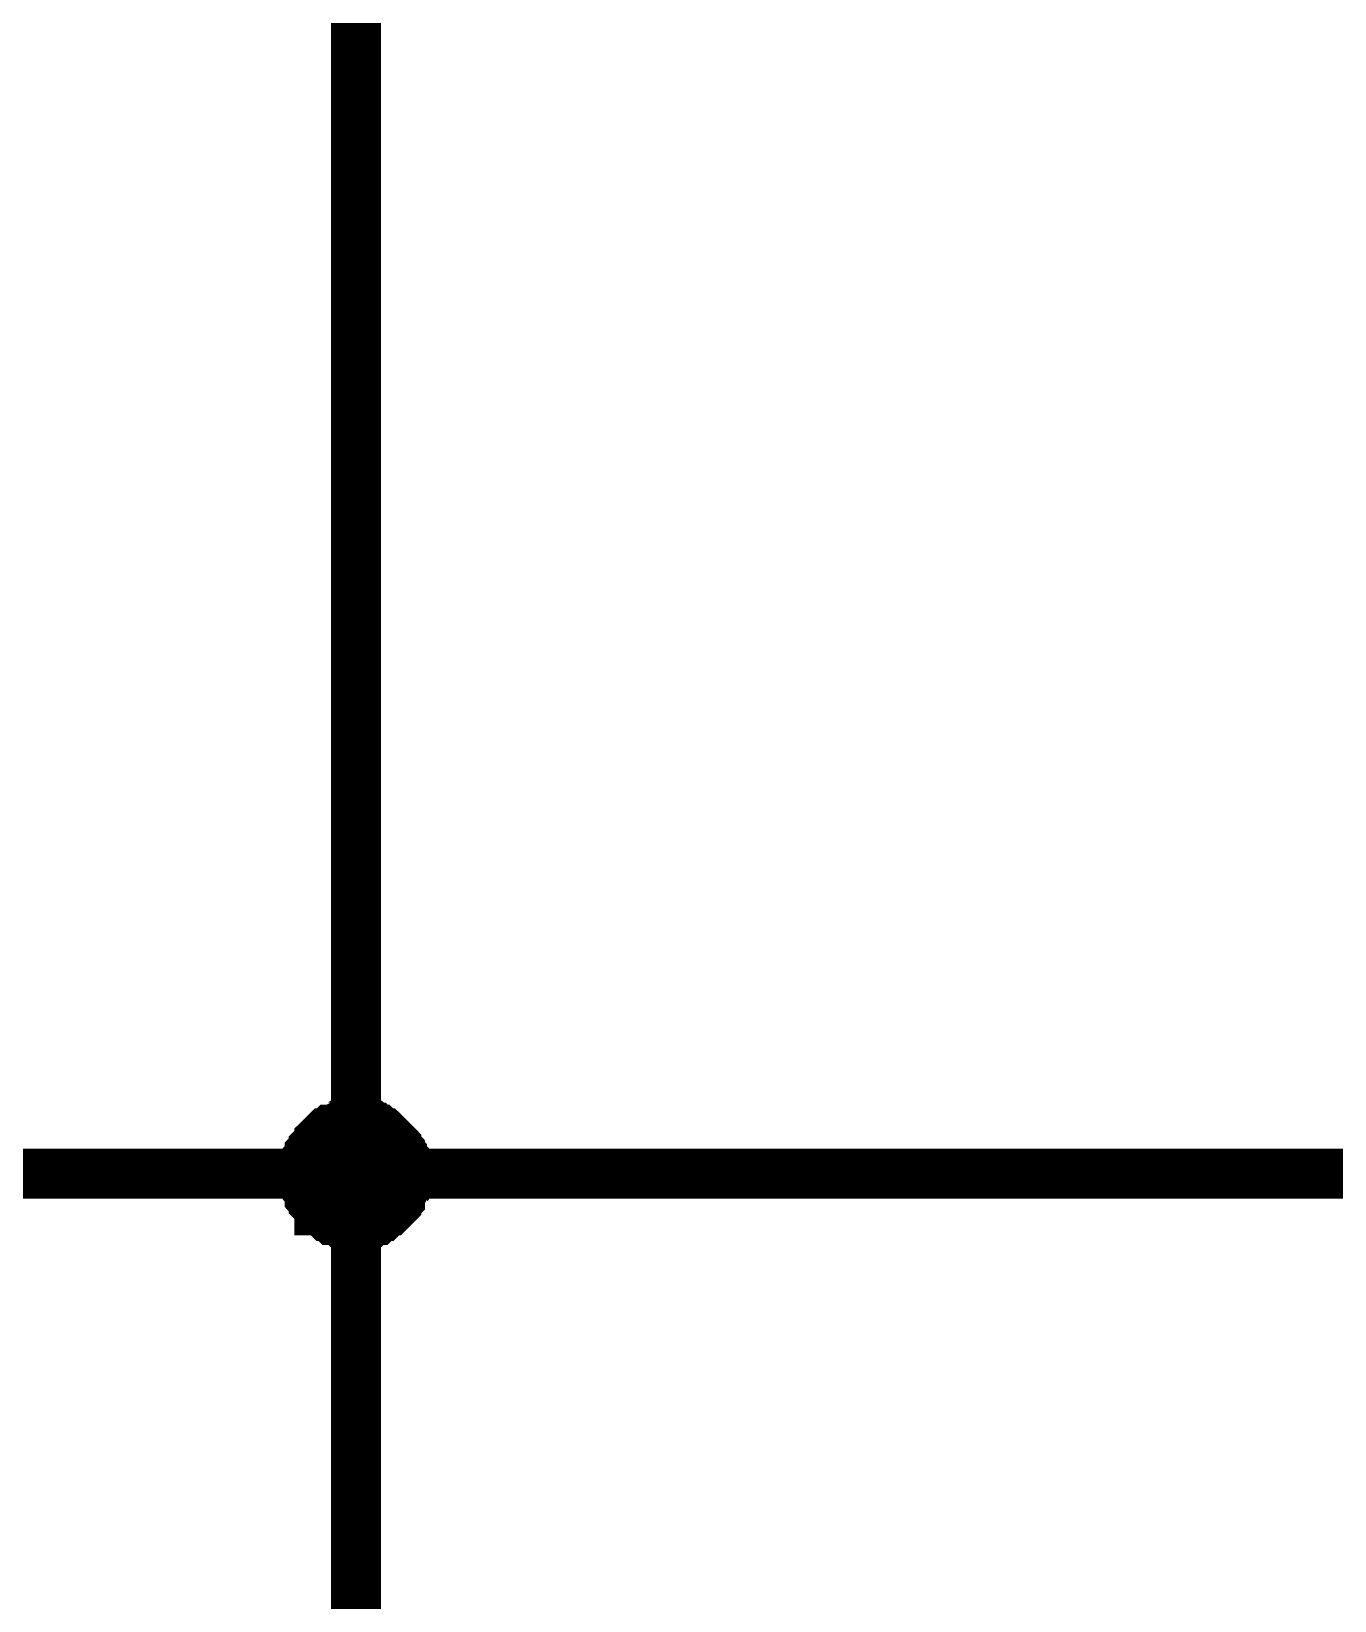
# Model space of a CAD drawing. Header units: millimetres. Extents: x 2.64 to 11.44, y 2.16 to 8.68.
# Drawn here: x 7.1034 to 7.4114, y 3.7563 to 4.1271 of the extents above; entities that cross this region are included whole.
import ezdxf

# ---------------------------------------------------------------- set-up
doc = ezdxf.new("R2010")
doc.units = ezdxf.units.MM
doc.header["$MEASUREMENT"] = 0
doc.layers.add('Sheet', color=255, linetype='Continuous')

msp = doc.modelspace()

# ---------------------------------------------------------------- linework, layer by layer
at = {"layer": 'Sheet', "const_width": 0.0118}
for points in [[(7.18008, 4.14899), (7.18008, 3.85712), (7.18008, 3.5648)], [(7.16825, 3.85712), (7.16825, 3.85758), (7.16825, 3.85849), (7.16825, 3.85894), (7.1687, 3.8594), (7.1687, 3.85985), (7.1687, 3.86076), (7.16916, 3.86122), (7.16916, 3.86167), (7.16916, 3.86213), (7.16961, 3.86258), (7.17007, 3.86304), (7.17007, 3.8635), (7.17052, 3.86395), (7.17098, 3.86441), (7.17143, 3.86486), (7.17143, 3.86532), (7.17189, 3.86577), (7.17234, 3.86623), (7.1728, 3.86668), (7.17325, 3.86668), (7.17371, 3.86714), (7.17416, 3.86759), (7.17462, 3.86759), (7.17553, 3.86805), (7.17598, 3.86805), (7.17644, 3.8685), (7.17689, 3.8685), (7.1778, 3.8685), (7.17826, 3.86896), (7.17871, 3.86896), (7.17962, 3.86896), (7.18008, 3.86896)], [(7.16825, 3.85712), (7.16825, 3.85758), (7.16825, 3.85849), (7.16825, 3.85894), (7.1687, 3.8594), (7.1687, 3.85985), (7.1687, 3.86076), (7.16916, 3.86122), (7.16916, 3.86167), (7.16916, 3.86213), (7.16961, 3.86258), (7.17007, 3.86304), (7.17007, 3.8635), (7.17052, 3.86395), (7.17098, 3.86441), (7.17143, 3.86486), (7.17143, 3.86532), (7.17189, 3.86577), (7.17234, 3.86623), (7.1728, 3.86668), (7.17325, 3.86668), (7.17371, 3.86714), (7.17416, 3.86759), (7.17462, 3.86759), (7.17553, 3.86805), (7.17598, 3.86805), (7.17644, 3.8685), (7.17689, 3.8685), (7.1778, 3.8685), (7.17826, 3.86896), (7.17871, 3.86896), (7.17962, 3.86896), (7.18008, 3.86896)], [(7.16825, 3.85712), (7.16825, 3.85758), (7.16825, 3.85849), (7.16825, 3.85894), (7.1687, 3.8594), (7.1687, 3.85985), (7.1687, 3.86076), (7.16916, 3.86122), (7.16916, 3.86167), (7.16916, 3.86213), (7.16961, 3.86258), (7.17007, 3.86304), (7.17007, 3.8635), (7.17052, 3.86395), (7.17098, 3.86441), (7.17143, 3.86486), (7.17143, 3.86532), (7.17189, 3.86577), (7.17234, 3.86623), (7.1728, 3.86668), (7.17325, 3.86668), (7.17371, 3.86714), (7.17416, 3.86759), (7.17462, 3.86759), (7.17553, 3.86805), (7.17598, 3.86805), (7.17644, 3.8685), (7.17689, 3.8685), (7.1778, 3.8685), (7.17826, 3.86896), (7.17871, 3.86896), (7.17962, 3.86896), (7.18008, 3.86896)], [(7.16825, 3.85712), (7.16825, 3.85758), (7.16825, 3.85849), (7.16825, 3.85894), (7.1687, 3.8594), (7.1687, 3.85985), (7.1687, 3.86076), (7.16916, 3.86122), (7.16916, 3.86167), (7.16916, 3.86213), (7.16961, 3.86258), (7.17007, 3.86304), (7.17007, 3.8635), (7.17052, 3.86395), (7.17098, 3.86441), (7.17143, 3.86486), (7.17143, 3.86532), (7.17189, 3.86577), (7.17234, 3.86623), (7.1728, 3.86668), (7.17325, 3.86668), (7.17371, 3.86714), (7.17416, 3.86759), (7.17462, 3.86759), (7.17553, 3.86805), (7.17598, 3.86805), (7.17644, 3.8685), (7.17689, 3.8685), (7.1778, 3.8685), (7.17826, 3.86896), (7.17871, 3.86896), (7.17962, 3.86896), (7.18008, 3.86896)], [(7.16825, 3.85712), (7.16825, 3.85758), (7.16825, 3.85849), (7.16825, 3.85894), (7.1687, 3.8594), (7.1687, 3.85985), (7.1687, 3.86076), (7.16916, 3.86122), (7.16916, 3.86167), (7.16916, 3.86213), (7.16961, 3.86258), (7.17007, 3.86304), (7.17007, 3.8635), (7.17052, 3.86395), (7.17098, 3.86441), (7.17143, 3.86486), (7.17143, 3.86532), (7.17189, 3.86577), (7.17234, 3.86623), (7.1728, 3.86668), (7.17325, 3.86668), (7.17371, 3.86714), (7.17416, 3.86759), (7.17462, 3.86759), (7.17553, 3.86805), (7.17598, 3.86805), (7.17644, 3.8685), (7.17689, 3.8685), (7.1778, 3.8685), (7.17826, 3.86896), (7.17871, 3.86896), (7.17962, 3.86896), (7.18008, 3.86896)], [(7.16825, 3.85712), (7.16825, 3.85758), (7.16825, 3.85849), (7.16825, 3.85894), (7.1687, 3.8594), (7.1687, 3.85985), (7.1687, 3.86076), (7.16916, 3.86122), (7.16916, 3.86167), (7.16916, 3.86213), (7.16961, 3.86258), (7.17007, 3.86304), (7.17007, 3.8635), (7.17052, 3.86395), (7.17098, 3.86441), (7.17143, 3.86486), (7.17143, 3.86532), (7.17189, 3.86577), (7.17234, 3.86623), (7.1728, 3.86668), (7.17325, 3.86668), (7.17371, 3.86714), (7.17416, 3.86759), (7.17462, 3.86759), (7.17553, 3.86805), (7.17598, 3.86805), (7.17644, 3.8685), (7.17689, 3.8685), (7.1778, 3.8685), (7.17826, 3.86896), (7.17871, 3.86896), (7.17962, 3.86896), (7.18008, 3.86896)], [(7.16825, 3.85712), (7.16825, 3.85758), (7.16825, 3.85849), (7.16825, 3.85894), (7.1687, 3.8594), (7.1687, 3.85985), (7.1687, 3.86076), (7.16916, 3.86122), (7.16916, 3.86167), (7.16916, 3.86213), (7.16961, 3.86258), (7.17007, 3.86304), (7.17007, 3.8635), (7.17052, 3.86395), (7.17098, 3.86441), (7.17143, 3.86486), (7.17143, 3.86532), (7.17189, 3.86577), (7.17234, 3.86623), (7.1728, 3.86668), (7.17325, 3.86668), (7.17371, 3.86714), (7.17416, 3.86759), (7.17462, 3.86759), (7.17553, 3.86805), (7.17598, 3.86805), (7.17644, 3.8685), (7.17689, 3.8685), (7.1778, 3.8685), (7.17826, 3.86896), (7.17871, 3.86896), (7.17962, 3.86896), (7.18008, 3.86896)], [(7.16825, 3.85712), (7.16825, 3.85758), (7.16825, 3.85849), (7.16825, 3.85894), (7.1687, 3.8594), (7.1687, 3.85985), (7.1687, 3.86076), (7.16916, 3.86122), (7.16916, 3.86167), (7.16916, 3.86213), (7.16961, 3.86258), (7.17007, 3.86304), (7.17007, 3.8635), (7.17052, 3.86395), (7.17098, 3.86441), (7.17143, 3.86486), (7.17143, 3.86532), (7.17189, 3.86577), (7.17234, 3.86623), (7.1728, 3.86668), (7.17325, 3.86668), (7.17371, 3.86714), (7.17416, 3.86759), (7.17462, 3.86759), (7.17553, 3.86805), (7.17598, 3.86805), (7.17644, 3.8685), (7.17689, 3.8685), (7.1778, 3.8685), (7.17826, 3.86896), (7.17871, 3.86896), (7.17962, 3.86896), (7.18008, 3.86896)], [(7.16825, 3.85712), (7.16825, 3.85758), (7.16825, 3.85849), (7.16825, 3.85894), (7.1687, 3.8594), (7.1687, 3.85985), (7.1687, 3.86076), (7.16916, 3.86122), (7.16916, 3.86167), (7.16916, 3.86213), (7.16961, 3.86258), (7.17007, 3.86304), (7.17007, 3.8635), (7.17052, 3.86395), (7.17098, 3.86441), (7.17143, 3.86486), (7.17143, 3.86532), (7.17189, 3.86577), (7.17234, 3.86623), (7.1728, 3.86668), (7.17325, 3.86668), (7.17371, 3.86714), (7.17416, 3.86759), (7.17462, 3.86759), (7.17553, 3.86805), (7.17598, 3.86805), (7.17644, 3.8685), (7.17689, 3.8685), (7.1778, 3.8685), (7.17826, 3.86896), (7.17871, 3.86896), (7.17962, 3.86896), (7.18008, 3.86896)], [(7.16825, 3.85712), (7.16825, 3.85758), (7.16825, 3.85849), (7.16825, 3.85894), (7.1687, 3.8594), (7.1687, 3.85985), (7.1687, 3.86076), (7.16916, 3.86122), (7.16916, 3.86167), (7.16916, 3.86213), (7.16961, 3.86258), (7.17007, 3.86304), (7.17007, 3.8635), (7.17052, 3.86395), (7.17098, 3.86441), (7.17143, 3.86486), (7.17143, 3.86532), (7.17189, 3.86577), (7.17234, 3.86623), (7.1728, 3.86668), (7.17325, 3.86668), (7.17371, 3.86714), (7.17416, 3.86759), (7.17462, 3.86759), (7.17553, 3.86805), (7.17598, 3.86805), (7.17644, 3.8685), (7.17689, 3.8685), (7.1778, 3.8685), (7.17826, 3.86896), (7.17871, 3.86896), (7.17962, 3.86896), (7.18008, 3.86896)], [(7.16825, 3.85712), (7.16825, 3.85758), (7.16825, 3.85849), (7.16825, 3.85894), (7.1687, 3.8594), (7.1687, 3.85985), (7.1687, 3.86076), (7.16916, 3.86122), (7.16916, 3.86167), (7.16916, 3.86213), (7.16961, 3.86258), (7.17007, 3.86304), (7.17007, 3.8635), (7.17052, 3.86395), (7.17098, 3.86441), (7.17143, 3.86486), (7.17143, 3.86532), (7.17189, 3.86577), (7.17234, 3.86623), (7.1728, 3.86668), (7.17325, 3.86668), (7.17371, 3.86714), (7.17416, 3.86759), (7.17462, 3.86759), (7.17553, 3.86805), (7.17598, 3.86805), (7.17644, 3.8685), (7.17689, 3.8685), (7.1778, 3.8685), (7.17826, 3.86896), (7.17871, 3.86896), (7.17962, 3.86896), (7.18008, 3.86896)], [(7.16825, 3.85712), (7.16825, 3.85758), (7.16825, 3.85849), (7.16825, 3.85894), (7.1687, 3.8594), (7.1687, 3.85985), (7.1687, 3.86076), (7.16916, 3.86122), (7.16916, 3.86167), (7.16916, 3.86213), (7.16961, 3.86258), (7.17007, 3.86304), (7.17007, 3.8635), (7.17052, 3.86395), (7.17098, 3.86441), (7.17143, 3.86486), (7.17143, 3.86532), (7.17189, 3.86577), (7.17234, 3.86623), (7.1728, 3.86668), (7.17325, 3.86668), (7.17371, 3.86714), (7.17416, 3.86759), (7.17462, 3.86759), (7.17553, 3.86805), (7.17598, 3.86805), (7.17644, 3.8685), (7.17689, 3.8685), (7.1778, 3.8685), (7.17826, 3.86896), (7.17871, 3.86896), (7.17962, 3.86896), (7.18008, 3.86896)], [(7.18008, 3.86896), (7.18008, 3.86896)], [(7.18008, 3.86896), (7.18053, 3.86896), (7.18144, 3.86896), (7.1819, 3.86896), (7.18235, 3.8685), (7.18281, 3.8685), (7.18372, 3.8685), (7.18417, 3.86805), (7.18463, 3.86805), (7.18508, 3.86759), (7.18554, 3.86759), (7.18599, 3.86714), (7.18645, 3.86668), (7.1869, 3.86668), (7.18736, 3.86623), (7.18781, 3.86577), (7.18827, 3.86532), (7.18872, 3.86486), (7.18918, 3.86441), (7.18963, 3.86395), (7.18963, 3.8635), (7.19009, 3.86304), (7.19054, 3.86258), (7.19054, 3.86213), (7.191, 3.86167), (7.191, 3.86122), (7.19145, 3.86076), (7.19145, 3.85985), (7.19145, 3.8594), (7.19191, 3.85894), (7.19191, 3.85849), (7.19191, 3.85758), (7.19191, 3.85712)], [(7.18008, 3.86896), (7.18008, 3.86896)], [(7.18008, 3.86896), (7.18053, 3.86896), (7.18144, 3.86896), (7.1819, 3.86896), (7.18235, 3.8685), (7.18281, 3.8685), (7.18372, 3.8685), (7.18417, 3.86805), (7.18463, 3.86805), (7.18508, 3.86759), (7.18554, 3.86759), (7.18599, 3.86714), (7.18645, 3.86668), (7.1869, 3.86668), (7.18736, 3.86623), (7.18781, 3.86577), (7.18827, 3.86532), (7.18872, 3.86486), (7.18918, 3.86441), (7.18963, 3.86395), (7.18963, 3.8635), (7.19009, 3.86304), (7.19054, 3.86258), (7.19054, 3.86213), (7.191, 3.86167), (7.191, 3.86122), (7.19145, 3.86076), (7.19145, 3.85985), (7.19145, 3.8594), (7.19191, 3.85894), (7.19191, 3.85849), (7.19191, 3.85758), (7.19191, 3.85712)], [(7.18008, 3.86896), (7.18008, 3.86896)], [(7.18008, 3.86896), (7.18053, 3.86896), (7.18144, 3.86896), (7.1819, 3.86896), (7.18235, 3.8685), (7.18281, 3.8685), (7.18372, 3.8685), (7.18417, 3.86805), (7.18463, 3.86805), (7.18508, 3.86759), (7.18554, 3.86759), (7.18599, 3.86714), (7.18645, 3.86668), (7.1869, 3.86668), (7.18736, 3.86623), (7.18781, 3.86577), (7.18827, 3.86532), (7.18872, 3.86486), (7.18918, 3.86441), (7.18963, 3.86395), (7.18963, 3.8635), (7.19009, 3.86304), (7.19054, 3.86258), (7.19054, 3.86213), (7.191, 3.86167), (7.191, 3.86122), (7.19145, 3.86076), (7.19145, 3.85985), (7.19145, 3.8594), (7.19191, 3.85894), (7.19191, 3.85849), (7.19191, 3.85758), (7.19191, 3.85712)], [(7.18008, 3.86896), (7.18008, 3.86896)], [(7.18008, 3.86896), (7.18053, 3.86896), (7.18144, 3.86896), (7.1819, 3.86896), (7.18235, 3.8685), (7.18281, 3.8685), (7.18372, 3.8685), (7.18417, 3.86805), (7.18463, 3.86805), (7.18508, 3.86759), (7.18554, 3.86759), (7.18599, 3.86714), (7.18645, 3.86668), (7.1869, 3.86668), (7.18736, 3.86623), (7.18781, 3.86577), (7.18827, 3.86532), (7.18872, 3.86486), (7.18918, 3.86441), (7.18963, 3.86395), (7.18963, 3.8635), (7.19009, 3.86304), (7.19054, 3.86258), (7.19054, 3.86213), (7.191, 3.86167), (7.191, 3.86122), (7.19145, 3.86076), (7.19145, 3.85985), (7.19145, 3.8594), (7.19191, 3.85894), (7.19191, 3.85849), (7.19191, 3.85758), (7.19191, 3.85712)], [(7.18008, 3.86896), (7.18008, 3.86896)], [(7.18008, 3.86896), (7.18053, 3.86896), (7.18144, 3.86896), (7.1819, 3.86896), (7.18235, 3.8685), (7.18281, 3.8685), (7.18372, 3.8685), (7.18417, 3.86805), (7.18463, 3.86805), (7.18508, 3.86759), (7.18554, 3.86759), (7.18599, 3.86714), (7.18645, 3.86668), (7.1869, 3.86668), (7.18736, 3.86623), (7.18781, 3.86577), (7.18827, 3.86532), (7.18872, 3.86486), (7.18918, 3.86441), (7.18963, 3.86395), (7.18963, 3.8635), (7.19009, 3.86304), (7.19054, 3.86258), (7.19054, 3.86213), (7.191, 3.86167), (7.191, 3.86122), (7.19145, 3.86076), (7.19145, 3.85985), (7.19145, 3.8594), (7.19191, 3.85894), (7.19191, 3.85849), (7.19191, 3.85758), (7.19191, 3.85712)], [(7.18008, 3.86896), (7.18008, 3.86896)], [(7.18008, 3.86896), (7.18053, 3.86896), (7.18144, 3.86896), (7.1819, 3.86896), (7.18235, 3.8685), (7.18281, 3.8685), (7.18372, 3.8685), (7.18417, 3.86805), (7.18463, 3.86805), (7.18508, 3.86759), (7.18554, 3.86759), (7.18599, 3.86714), (7.18645, 3.86668), (7.1869, 3.86668), (7.18736, 3.86623), (7.18781, 3.86577), (7.18827, 3.86532), (7.18872, 3.86486), (7.18918, 3.86441), (7.18963, 3.86395), (7.18963, 3.8635), (7.19009, 3.86304), (7.19054, 3.86258), (7.19054, 3.86213), (7.191, 3.86167), (7.191, 3.86122), (7.19145, 3.86076), (7.19145, 3.85985), (7.19145, 3.8594), (7.19191, 3.85894), (7.19191, 3.85849), (7.19191, 3.85758), (7.19191, 3.85712)], [(7.18008, 3.86896), (7.18008, 3.86896)], [(7.18008, 3.86896), (7.18053, 3.86896), (7.18144, 3.86896), (7.1819, 3.86896), (7.18235, 3.8685), (7.18281, 3.8685), (7.18372, 3.8685), (7.18417, 3.86805), (7.18463, 3.86805), (7.18508, 3.86759), (7.18554, 3.86759), (7.18599, 3.86714), (7.18645, 3.86668), (7.1869, 3.86668), (7.18736, 3.86623), (7.18781, 3.86577), (7.18827, 3.86532), (7.18872, 3.86486), (7.18918, 3.86441), (7.18963, 3.86395), (7.18963, 3.8635), (7.19009, 3.86304), (7.19054, 3.86258), (7.19054, 3.86213), (7.191, 3.86167), (7.191, 3.86122), (7.19145, 3.86076), (7.19145, 3.85985), (7.19145, 3.8594), (7.19191, 3.85894), (7.19191, 3.85849), (7.19191, 3.85758), (7.19191, 3.85712)], [(7.18008, 3.86896), (7.18008, 3.86896)], [(7.18008, 3.86896), (7.18053, 3.86896), (7.18144, 3.86896), (7.1819, 3.86896), (7.18235, 3.8685), (7.18281, 3.8685), (7.18372, 3.8685), (7.18417, 3.86805), (7.18463, 3.86805), (7.18508, 3.86759), (7.18554, 3.86759), (7.18599, 3.86714), (7.18645, 3.86668), (7.1869, 3.86668), (7.18736, 3.86623), (7.18781, 3.86577), (7.18827, 3.86532), (7.18872, 3.86486), (7.18918, 3.86441), (7.18963, 3.86395), (7.18963, 3.8635), (7.19009, 3.86304), (7.19054, 3.86258), (7.19054, 3.86213), (7.191, 3.86167), (7.191, 3.86122), (7.19145, 3.86076), (7.19145, 3.85985), (7.19145, 3.8594), (7.19191, 3.85894), (7.19191, 3.85849), (7.19191, 3.85758), (7.19191, 3.85712)], [(7.18008, 3.86896), (7.18008, 3.86896)], [(7.18008, 3.86896), (7.18053, 3.86896), (7.18144, 3.86896), (7.1819, 3.86896), (7.18235, 3.8685), (7.18281, 3.8685), (7.18372, 3.8685), (7.18417, 3.86805), (7.18463, 3.86805), (7.18508, 3.86759), (7.18554, 3.86759), (7.18599, 3.86714), (7.18645, 3.86668), (7.1869, 3.86668), (7.18736, 3.86623), (7.18781, 3.86577), (7.18827, 3.86532), (7.18872, 3.86486), (7.18918, 3.86441), (7.18963, 3.86395), (7.18963, 3.8635), (7.19009, 3.86304), (7.19054, 3.86258), (7.19054, 3.86213), (7.191, 3.86167), (7.191, 3.86122), (7.19145, 3.86076), (7.19145, 3.85985), (7.19145, 3.8594), (7.19191, 3.85894), (7.19191, 3.85849), (7.19191, 3.85758), (7.19191, 3.85712)], [(7.18008, 3.86896), (7.18008, 3.86896)], [(7.18008, 3.86896), (7.18053, 3.86896), (7.18144, 3.86896), (7.1819, 3.86896), (7.18235, 3.8685), (7.18281, 3.8685), (7.18372, 3.8685), (7.18417, 3.86805), (7.18463, 3.86805), (7.18508, 3.86759), (7.18554, 3.86759), (7.18599, 3.86714), (7.18645, 3.86668), (7.1869, 3.86668), (7.18736, 3.86623), (7.18781, 3.86577), (7.18827, 3.86532), (7.18872, 3.86486), (7.18918, 3.86441), (7.18963, 3.86395), (7.18963, 3.8635), (7.19009, 3.86304), (7.19054, 3.86258), (7.19054, 3.86213), (7.191, 3.86167), (7.191, 3.86122), (7.19145, 3.86076), (7.19145, 3.85985), (7.19145, 3.8594), (7.19191, 3.85894), (7.19191, 3.85849), (7.19191, 3.85758), (7.19191, 3.85712)], [(7.18008, 3.86896), (7.18008, 3.86896)], [(7.18008, 3.86896), (7.18053, 3.86896), (7.18144, 3.86896), (7.1819, 3.86896), (7.18235, 3.8685), (7.18281, 3.8685), (7.18372, 3.8685), (7.18417, 3.86805), (7.18463, 3.86805), (7.18508, 3.86759), (7.18554, 3.86759), (7.18599, 3.86714), (7.18645, 3.86668), (7.1869, 3.86668), (7.18736, 3.86623), (7.18781, 3.86577), (7.18827, 3.86532), (7.18872, 3.86486), (7.18918, 3.86441), (7.18963, 3.86395), (7.18963, 3.8635), (7.19009, 3.86304), (7.19054, 3.86258), (7.19054, 3.86213), (7.191, 3.86167), (7.191, 3.86122), (7.19145, 3.86076), (7.19145, 3.85985), (7.19145, 3.8594), (7.19191, 3.85894), (7.19191, 3.85849), (7.19191, 3.85758), (7.19191, 3.85712)], [(7.18008, 3.86896), (7.18008, 3.86896)], [(7.18008, 3.86896), (7.18053, 3.86896), (7.18144, 3.86896), (7.1819, 3.86896), (7.18235, 3.8685), (7.18281, 3.8685), (7.18372, 3.8685), (7.18417, 3.86805), (7.18463, 3.86805), (7.18508, 3.86759), (7.18554, 3.86759), (7.18599, 3.86714), (7.18645, 3.86668), (7.1869, 3.86668), (7.18736, 3.86623), (7.18781, 3.86577), (7.18827, 3.86532), (7.18872, 3.86486), (7.18918, 3.86441), (7.18963, 3.86395), (7.18963, 3.8635), (7.19009, 3.86304), (7.19054, 3.86258), (7.19054, 3.86213), (7.191, 3.86167), (7.191, 3.86122), (7.19145, 3.86076), (7.19145, 3.85985), (7.19145, 3.8594), (7.19191, 3.85894), (7.19191, 3.85849), (7.19191, 3.85758), (7.19191, 3.85712)], [(5.42805, 3.85712), (5.48674, 3.85712), (7.18008, 3.85712)], [(7.18008, 3.84528), (7.17962, 3.84528), (7.17871, 3.84528), (7.17826, 3.84528), (7.1778, 3.84574), (7.17689, 3.84574), (7.17644, 3.84574), (7.17598, 3.84619), (7.17553, 3.84619), (7.17462, 3.84619), (7.17416, 3.84665), (7.17371, 3.8471), (7.17325, 3.8471), (7.1728, 3.84756), (7.17234, 3.84801), (7.17189, 3.84847), (7.17143, 3.84847), (7.17143, 3.84892), (7.17098, 3.84938), (7.17052, 3.84984), (7.17007, 3.85029), (7.17007, 3.85075), (7.16961, 3.8512), (7.16916, 3.85166), (7.16916, 3.85257), (7.16916, 3.85302), (7.1687, 3.85348), (7.1687, 3.85393), (7.1687, 3.85484), (7.16825, 3.8553), (7.16825, 3.85575), (7.16825, 3.85667), (7.16825, 3.85712)], [(7.16825, 3.85712), (7.16825, 3.85712)], [(7.18008, 3.84528), (7.17962, 3.84528), (7.17871, 3.84528), (7.17826, 3.84528), (7.1778, 3.84574), (7.17689, 3.84574), (7.17644, 3.84574), (7.17598, 3.84619), (7.17553, 3.84619), (7.17462, 3.84619), (7.17416, 3.84665), (7.17371, 3.8471), (7.17325, 3.8471), (7.1728, 3.84756), (7.17234, 3.84801), (7.17189, 3.84847), (7.17143, 3.84847), (7.17143, 3.84892), (7.17098, 3.84938), (7.17052, 3.84984), (7.17007, 3.85029), (7.17007, 3.85075), (7.16961, 3.8512), (7.16916, 3.85166), (7.16916, 3.85257), (7.16916, 3.85302), (7.1687, 3.85348), (7.1687, 3.85393), (7.1687, 3.85484), (7.16825, 3.8553), (7.16825, 3.85575), (7.16825, 3.85667), (7.16825, 3.85712)], [(7.16825, 3.85712), (7.16825, 3.85712)], [(7.18008, 3.84528), (7.17962, 3.84528), (7.17871, 3.84528), (7.17826, 3.84528), (7.1778, 3.84574), (7.17689, 3.84574), (7.17644, 3.84574), (7.17598, 3.84619), (7.17553, 3.84619), (7.17462, 3.84619), (7.17416, 3.84665), (7.17371, 3.8471), (7.17325, 3.8471), (7.1728, 3.84756), (7.17234, 3.84801), (7.17189, 3.84847), (7.17143, 3.84847), (7.17143, 3.84892), (7.17098, 3.84938), (7.17052, 3.84984), (7.17007, 3.85029), (7.17007, 3.85075), (7.16961, 3.8512), (7.16916, 3.85166), (7.16916, 3.85257), (7.16916, 3.85302), (7.1687, 3.85348), (7.1687, 3.85393), (7.1687, 3.85484), (7.16825, 3.8553), (7.16825, 3.85575), (7.16825, 3.85667), (7.16825, 3.85712)], [(7.16825, 3.85712), (7.16825, 3.85712)], [(7.18008, 3.84528), (7.17962, 3.84528), (7.17871, 3.84528), (7.17826, 3.84528), (7.1778, 3.84574), (7.17689, 3.84574), (7.17644, 3.84574), (7.17598, 3.84619), (7.17553, 3.84619), (7.17462, 3.84619), (7.17416, 3.84665), (7.17371, 3.8471), (7.17325, 3.8471), (7.1728, 3.84756), (7.17234, 3.84801), (7.17189, 3.84847), (7.17143, 3.84847), (7.17143, 3.84892), (7.17098, 3.84938), (7.17052, 3.84984), (7.17007, 3.85029), (7.17007, 3.85075), (7.16961, 3.8512), (7.16916, 3.85166), (7.16916, 3.85257), (7.16916, 3.85302), (7.1687, 3.85348), (7.1687, 3.85393), (7.1687, 3.85484), (7.16825, 3.8553), (7.16825, 3.85575), (7.16825, 3.85667), (7.16825, 3.85712)], [(7.16825, 3.85712), (7.16825, 3.85712)], [(7.18008, 3.84528), (7.17962, 3.84528), (7.17871, 3.84528), (7.17826, 3.84528), (7.1778, 3.84574), (7.17689, 3.84574), (7.17644, 3.84574), (7.17598, 3.84619), (7.17553, 3.84619), (7.17462, 3.84619), (7.17416, 3.84665), (7.17371, 3.8471), (7.17325, 3.8471), (7.1728, 3.84756), (7.17234, 3.84801), (7.17189, 3.84847), (7.17143, 3.84847), (7.17143, 3.84892), (7.17098, 3.84938), (7.17052, 3.84984), (7.17007, 3.85029), (7.17007, 3.85075), (7.16961, 3.8512), (7.16916, 3.85166), (7.16916, 3.85257), (7.16916, 3.85302), (7.1687, 3.85348), (7.1687, 3.85393), (7.1687, 3.85484), (7.16825, 3.8553), (7.16825, 3.85575), (7.16825, 3.85667), (7.16825, 3.85712)], [(7.16825, 3.85712), (7.16825, 3.85712)], [(7.18008, 3.84528), (7.17962, 3.84528), (7.17871, 3.84528), (7.17826, 3.84528), (7.1778, 3.84574), (7.17689, 3.84574), (7.17644, 3.84574), (7.17598, 3.84619), (7.17553, 3.84619), (7.17462, 3.84619), (7.17416, 3.84665), (7.17371, 3.8471), (7.17325, 3.8471), (7.1728, 3.84756), (7.17234, 3.84801), (7.17189, 3.84847), (7.17143, 3.84847), (7.17143, 3.84892), (7.17098, 3.84938), (7.17052, 3.84984), (7.17007, 3.85029), (7.17007, 3.85075), (7.16961, 3.8512), (7.16916, 3.85166), (7.16916, 3.85257), (7.16916, 3.85302), (7.1687, 3.85348), (7.1687, 3.85393), (7.1687, 3.85484), (7.16825, 3.8553), (7.16825, 3.85575), (7.16825, 3.85667), (7.16825, 3.85712)], [(7.16825, 3.85712), (7.16825, 3.85712)], [(7.18008, 3.84528), (7.17962, 3.84528), (7.17871, 3.84528), (7.17826, 3.84528), (7.1778, 3.84574), (7.17689, 3.84574), (7.17644, 3.84574), (7.17598, 3.84619), (7.17553, 3.84619), (7.17462, 3.84619), (7.17416, 3.84665), (7.17371, 3.8471), (7.17325, 3.8471), (7.1728, 3.84756), (7.17234, 3.84801), (7.17189, 3.84847), (7.17143, 3.84847), (7.17143, 3.84892), (7.17098, 3.84938), (7.17052, 3.84984), (7.17007, 3.85029), (7.17007, 3.85075), (7.16961, 3.8512), (7.16916, 3.85166), (7.16916, 3.85257), (7.16916, 3.85302), (7.1687, 3.85348), (7.1687, 3.85393), (7.1687, 3.85484), (7.16825, 3.8553), (7.16825, 3.85575), (7.16825, 3.85667), (7.16825, 3.85712)], [(7.16825, 3.85712), (7.16825, 3.85712)], [(7.18008, 3.84528), (7.17962, 3.84528), (7.17871, 3.84528), (7.17826, 3.84528), (7.1778, 3.84574), (7.17689, 3.84574), (7.17644, 3.84574), (7.17598, 3.84619), (7.17553, 3.84619), (7.17462, 3.84619), (7.17416, 3.84665), (7.17371, 3.8471), (7.17325, 3.8471), (7.1728, 3.84756), (7.17234, 3.84801), (7.17189, 3.84847), (7.17143, 3.84847), (7.17143, 3.84892), (7.17098, 3.84938), (7.17052, 3.84984), (7.17007, 3.85029), (7.17007, 3.85075), (7.16961, 3.8512), (7.16916, 3.85166), (7.16916, 3.85257), (7.16916, 3.85302), (7.1687, 3.85348), (7.1687, 3.85393), (7.1687, 3.85484), (7.16825, 3.8553), (7.16825, 3.85575), (7.16825, 3.85667), (7.16825, 3.85712)], [(7.16825, 3.85712), (7.16825, 3.85712)], [(7.18008, 3.84528), (7.17962, 3.84528), (7.17871, 3.84528), (7.17826, 3.84528), (7.1778, 3.84574), (7.17689, 3.84574), (7.17644, 3.84574), (7.17598, 3.84619), (7.17553, 3.84619), (7.17462, 3.84619), (7.17416, 3.84665), (7.17371, 3.8471), (7.17325, 3.8471), (7.1728, 3.84756), (7.17234, 3.84801), (7.17189, 3.84847), (7.17143, 3.84847), (7.17143, 3.84892), (7.17098, 3.84938), (7.17052, 3.84984), (7.17007, 3.85029), (7.17007, 3.85075), (7.16961, 3.8512), (7.16916, 3.85166), (7.16916, 3.85257), (7.16916, 3.85302), (7.1687, 3.85348), (7.1687, 3.85393), (7.1687, 3.85484), (7.16825, 3.8553), (7.16825, 3.85575), (7.16825, 3.85667), (7.16825, 3.85712)], [(7.16825, 3.85712), (7.16825, 3.85712)], [(7.18008, 3.84528), (7.17962, 3.84528), (7.17871, 3.84528), (7.17826, 3.84528), (7.1778, 3.84574), (7.17689, 3.84574), (7.17644, 3.84574), (7.17598, 3.84619), (7.17553, 3.84619), (7.17462, 3.84619), (7.17416, 3.84665), (7.17371, 3.8471), (7.17325, 3.8471), (7.1728, 3.84756), (7.17234, 3.84801), (7.17189, 3.84847), (7.17143, 3.84847), (7.17143, 3.84892), (7.17098, 3.84938), (7.17052, 3.84984), (7.17007, 3.85029), (7.17007, 3.85075), (7.16961, 3.8512), (7.16916, 3.85166), (7.16916, 3.85257), (7.16916, 3.85302), (7.1687, 3.85348), (7.1687, 3.85393), (7.1687, 3.85484), (7.16825, 3.8553), (7.16825, 3.85575), (7.16825, 3.85667), (7.16825, 3.85712)], [(7.16825, 3.85712), (7.16825, 3.85712)], [(7.18008, 3.84528), (7.17962, 3.84528), (7.17871, 3.84528), (7.17826, 3.84528), (7.1778, 3.84574), (7.17689, 3.84574), (7.17644, 3.84574), (7.17598, 3.84619), (7.17553, 3.84619), (7.17462, 3.84619), (7.17416, 3.84665), (7.17371, 3.8471), (7.17325, 3.8471), (7.1728, 3.84756), (7.17234, 3.84801), (7.17189, 3.84847), (7.17143, 3.84847), (7.17143, 3.84892), (7.17098, 3.84938), (7.17052, 3.84984), (7.17007, 3.85029), (7.17007, 3.85075), (7.16961, 3.8512), (7.16916, 3.85166), (7.16916, 3.85257), (7.16916, 3.85302), (7.1687, 3.85348), (7.1687, 3.85393), (7.1687, 3.85484), (7.16825, 3.8553), (7.16825, 3.85575), (7.16825, 3.85667), (7.16825, 3.85712)], [(7.16825, 3.85712), (7.16825, 3.85712)], [(7.18008, 3.84528), (7.17962, 3.84528), (7.17871, 3.84528), (7.17826, 3.84528), (7.1778, 3.84574), (7.17689, 3.84574), (7.17644, 3.84574), (7.17598, 3.84619), (7.17553, 3.84619), (7.17462, 3.84619), (7.17416, 3.84665), (7.17371, 3.8471), (7.17325, 3.8471), (7.1728, 3.84756), (7.17234, 3.84801), (7.17189, 3.84847), (7.17143, 3.84847), (7.17143, 3.84892), (7.17098, 3.84938), (7.17052, 3.84984), (7.17007, 3.85029), (7.17007, 3.85075), (7.16961, 3.8512), (7.16916, 3.85166), (7.16916, 3.85257), (7.16916, 3.85302), (7.1687, 3.85348), (7.1687, 3.85393), (7.1687, 3.85484), (7.16825, 3.8553), (7.16825, 3.85575), (7.16825, 3.85667), (7.16825, 3.85712)], [(7.16825, 3.85712), (7.16825, 3.85712)], [(7.19191, 3.85712), (7.19191, 3.85667), (7.19191, 3.85575), (7.19191, 3.8553), (7.19145, 3.85484), (7.19145, 3.85393), (7.19145, 3.85348), (7.191, 3.85302), (7.191, 3.85257), (7.19054, 3.85166), (7.19054, 3.8512), (7.19009, 3.85075), (7.18963, 3.85029), (7.18963, 3.84984), (7.18918, 3.84938), (7.18872, 3.84892), (7.18827, 3.84847), (7.18781, 3.84847), (7.18736, 3.84801), (7.1869, 3.84756), (7.18645, 3.8471), (7.18599, 3.8471), (7.18554, 3.84665), (7.18508, 3.84619), (7.18463, 3.84619), (7.18417, 3.84619), (7.18372, 3.84574), (7.18281, 3.84574), (7.18235, 3.84574), (7.1819, 3.84528), (7.18144, 3.84528), (7.18053, 3.84528), (7.18008, 3.84528)], [(7.19191, 3.85712), (7.19191, 3.85667), (7.19191, 3.85575), (7.19191, 3.8553), (7.19145, 3.85484), (7.19145, 3.85393), (7.19145, 3.85348), (7.191, 3.85302), (7.191, 3.85257), (7.19054, 3.85166), (7.19054, 3.8512), (7.19009, 3.85075), (7.18963, 3.85029), (7.18963, 3.84984), (7.18918, 3.84938), (7.18872, 3.84892), (7.18827, 3.84847), (7.18781, 3.84847), (7.18736, 3.84801), (7.1869, 3.84756), (7.18645, 3.8471), (7.18599, 3.8471), (7.18554, 3.84665), (7.18508, 3.84619), (7.18463, 3.84619), (7.18417, 3.84619), (7.18372, 3.84574), (7.18281, 3.84574), (7.18235, 3.84574), (7.1819, 3.84528), (7.18144, 3.84528), (7.18053, 3.84528), (7.18008, 3.84528)], [(7.18008, 3.85712), (7.53039, 3.85712), (7.53039, 3.85712)], [(7.19191, 3.85712), (7.19191, 3.85667), (7.19191, 3.85575), (7.19191, 3.8553), (7.19145, 3.85484), (7.19145, 3.85393), (7.19145, 3.85348), (7.191, 3.85302), (7.191, 3.85257), (7.19054, 3.85166), (7.19054, 3.8512), (7.19009, 3.85075), (7.18963, 3.85029), (7.18963, 3.84984), (7.18918, 3.84938), (7.18872, 3.84892), (7.18827, 3.84847), (7.18781, 3.84847), (7.18736, 3.84801), (7.1869, 3.84756), (7.18645, 3.8471), (7.18599, 3.8471), (7.18554, 3.84665), (7.18508, 3.84619), (7.18463, 3.84619), (7.18417, 3.84619), (7.18372, 3.84574), (7.18281, 3.84574), (7.18235, 3.84574), (7.1819, 3.84528), (7.18144, 3.84528), (7.18053, 3.84528), (7.18008, 3.84528)], [(7.19191, 3.85712), (7.19191, 3.85667), (7.19191, 3.85575), (7.19191, 3.8553), (7.19145, 3.85484), (7.19145, 3.85393), (7.19145, 3.85348), (7.191, 3.85302), (7.191, 3.85257), (7.19054, 3.85166), (7.19054, 3.8512), (7.19009, 3.85075), (7.18963, 3.85029), (7.18963, 3.84984), (7.18918, 3.84938), (7.18872, 3.84892), (7.18827, 3.84847), (7.18781, 3.84847), (7.18736, 3.84801), (7.1869, 3.84756), (7.18645, 3.8471), (7.18599, 3.8471), (7.18554, 3.84665), (7.18508, 3.84619), (7.18463, 3.84619), (7.18417, 3.84619), (7.18372, 3.84574), (7.18281, 3.84574), (7.18235, 3.84574), (7.1819, 3.84528), (7.18144, 3.84528), (7.18053, 3.84528), (7.18008, 3.84528)], [(7.19191, 3.85712), (7.19191, 3.85667), (7.19191, 3.85575), (7.19191, 3.8553), (7.19145, 3.85484), (7.19145, 3.85393), (7.19145, 3.85348), (7.191, 3.85302), (7.191, 3.85257), (7.19054, 3.85166), (7.19054, 3.8512), (7.19009, 3.85075), (7.18963, 3.85029), (7.18963, 3.84984), (7.18918, 3.84938), (7.18872, 3.84892), (7.18827, 3.84847), (7.18781, 3.84847), (7.18736, 3.84801), (7.1869, 3.84756), (7.18645, 3.8471), (7.18599, 3.8471), (7.18554, 3.84665), (7.18508, 3.84619), (7.18463, 3.84619), (7.18417, 3.84619), (7.18372, 3.84574), (7.18281, 3.84574), (7.18235, 3.84574), (7.1819, 3.84528), (7.18144, 3.84528), (7.18053, 3.84528), (7.18008, 3.84528)], [(7.19191, 3.85712), (7.19191, 3.85667), (7.19191, 3.85575), (7.19191, 3.8553), (7.19145, 3.85484), (7.19145, 3.85393), (7.19145, 3.85348), (7.191, 3.85302), (7.191, 3.85257), (7.19054, 3.85166), (7.19054, 3.8512), (7.19009, 3.85075), (7.18963, 3.85029), (7.18963, 3.84984), (7.18918, 3.84938), (7.18872, 3.84892), (7.18827, 3.84847), (7.18781, 3.84847), (7.18736, 3.84801), (7.1869, 3.84756), (7.18645, 3.8471), (7.18599, 3.8471), (7.18554, 3.84665), (7.18508, 3.84619), (7.18463, 3.84619), (7.18417, 3.84619), (7.18372, 3.84574), (7.18281, 3.84574), (7.18235, 3.84574), (7.1819, 3.84528), (7.18144, 3.84528), (7.18053, 3.84528), (7.18008, 3.84528)], [(7.19191, 3.85712), (7.19191, 3.85667), (7.19191, 3.85575), (7.19191, 3.8553), (7.19145, 3.85484), (7.19145, 3.85393), (7.19145, 3.85348), (7.191, 3.85302), (7.191, 3.85257), (7.19054, 3.85166), (7.19054, 3.8512), (7.19009, 3.85075), (7.18963, 3.85029), (7.18963, 3.84984), (7.18918, 3.84938), (7.18872, 3.84892), (7.18827, 3.84847), (7.18781, 3.84847), (7.18736, 3.84801), (7.1869, 3.84756), (7.18645, 3.8471), (7.18599, 3.8471), (7.18554, 3.84665), (7.18508, 3.84619), (7.18463, 3.84619), (7.18417, 3.84619), (7.18372, 3.84574), (7.18281, 3.84574), (7.18235, 3.84574), (7.1819, 3.84528), (7.18144, 3.84528), (7.18053, 3.84528), (7.18008, 3.84528)], [(7.19191, 3.85712), (7.19191, 3.85667), (7.19191, 3.85575), (7.19191, 3.8553), (7.19145, 3.85484), (7.19145, 3.85393), (7.19145, 3.85348), (7.191, 3.85302), (7.191, 3.85257), (7.19054, 3.85166), (7.19054, 3.8512), (7.19009, 3.85075), (7.18963, 3.85029), (7.18963, 3.84984), (7.18918, 3.84938), (7.18872, 3.84892), (7.18827, 3.84847), (7.18781, 3.84847), (7.18736, 3.84801), (7.1869, 3.84756), (7.18645, 3.8471), (7.18599, 3.8471), (7.18554, 3.84665), (7.18508, 3.84619), (7.18463, 3.84619), (7.18417, 3.84619), (7.18372, 3.84574), (7.18281, 3.84574), (7.18235, 3.84574), (7.1819, 3.84528), (7.18144, 3.84528), (7.18053, 3.84528), (7.18008, 3.84528)], [(7.19191, 3.85712), (7.19191, 3.85667), (7.19191, 3.85575), (7.19191, 3.8553), (7.19145, 3.85484), (7.19145, 3.85393), (7.19145, 3.85348), (7.191, 3.85302), (7.191, 3.85257), (7.19054, 3.85166), (7.19054, 3.8512), (7.19009, 3.85075), (7.18963, 3.85029), (7.18963, 3.84984), (7.18918, 3.84938), (7.18872, 3.84892), (7.18827, 3.84847), (7.18781, 3.84847), (7.18736, 3.84801), (7.1869, 3.84756), (7.18645, 3.8471), (7.18599, 3.8471), (7.18554, 3.84665), (7.18508, 3.84619), (7.18463, 3.84619), (7.18417, 3.84619), (7.18372, 3.84574), (7.18281, 3.84574), (7.18235, 3.84574), (7.1819, 3.84528), (7.18144, 3.84528), (7.18053, 3.84528), (7.18008, 3.84528)], [(7.19191, 3.85712), (7.19191, 3.85667), (7.19191, 3.85575), (7.19191, 3.8553), (7.19145, 3.85484), (7.19145, 3.85393), (7.19145, 3.85348), (7.191, 3.85302), (7.191, 3.85257), (7.19054, 3.85166), (7.19054, 3.8512), (7.19009, 3.85075), (7.18963, 3.85029), (7.18963, 3.84984), (7.18918, 3.84938), (7.18872, 3.84892), (7.18827, 3.84847), (7.18781, 3.84847), (7.18736, 3.84801), (7.1869, 3.84756), (7.18645, 3.8471), (7.18599, 3.8471), (7.18554, 3.84665), (7.18508, 3.84619), (7.18463, 3.84619), (7.18417, 3.84619), (7.18372, 3.84574), (7.18281, 3.84574), (7.18235, 3.84574), (7.1819, 3.84528), (7.18144, 3.84528), (7.18053, 3.84528), (7.18008, 3.84528)], [(7.19191, 3.85712), (7.19191, 3.85667), (7.19191, 3.85575), (7.19191, 3.8553), (7.19145, 3.85484), (7.19145, 3.85393), (7.19145, 3.85348), (7.191, 3.85302), (7.191, 3.85257), (7.19054, 3.85166), (7.19054, 3.8512), (7.19009, 3.85075), (7.18963, 3.85029), (7.18963, 3.84984), (7.18918, 3.84938), (7.18872, 3.84892), (7.18827, 3.84847), (7.18781, 3.84847), (7.18736, 3.84801), (7.1869, 3.84756), (7.18645, 3.8471), (7.18599, 3.8471), (7.18554, 3.84665), (7.18508, 3.84619), (7.18463, 3.84619), (7.18417, 3.84619), (7.18372, 3.84574), (7.18281, 3.84574), (7.18235, 3.84574), (7.1819, 3.84528), (7.18144, 3.84528), (7.18053, 3.84528), (7.18008, 3.84528)], [(7.19191, 3.85712), (7.19191, 3.85667), (7.19191, 3.85575), (7.19191, 3.8553), (7.19145, 3.85484), (7.19145, 3.85393), (7.19145, 3.85348), (7.191, 3.85302), (7.191, 3.85257), (7.19054, 3.85166), (7.19054, 3.8512), (7.19009, 3.85075), (7.18963, 3.85029), (7.18963, 3.84984), (7.18918, 3.84938), (7.18872, 3.84892), (7.18827, 3.84847), (7.18781, 3.84847), (7.18736, 3.84801), (7.1869, 3.84756), (7.18645, 3.8471), (7.18599, 3.8471), (7.18554, 3.84665), (7.18508, 3.84619), (7.18463, 3.84619), (7.18417, 3.84619), (7.18372, 3.84574), (7.18281, 3.84574), (7.18235, 3.84574), (7.1819, 3.84528), (7.18144, 3.84528), (7.18053, 3.84528), (7.18008, 3.84528)], [(7.19191, 3.85712), (7.19191, 3.85712), (7.19191, 3.85712), (7.19191, 3.85712), (7.19191, 3.85712), (7.19191, 3.85712), (7.19191, 3.85712), (7.19191, 3.85712), (7.19191, 3.85712), (7.19191, 3.85712), (7.19191, 3.85712), (7.19191, 3.85712), (7.19191, 3.85712), (7.19191, 3.85712), (7.19191, 3.85712), (7.19191, 3.85712), (7.19191, 3.85712), (7.19191, 3.85712), (7.19191, 3.85712), (7.19191, 3.85712), (7.19191, 3.85712), (7.19191, 3.85712), (7.19191, 3.85712), (7.19191, 3.85712), (7.19191, 3.85712), (7.19191, 3.85712), (7.19191, 3.85712), (7.19191, 3.85712), (7.19191, 3.85712), (7.19191, 3.85712), (7.19191, 3.85712), (7.19191, 3.85712), (7.19191, 3.85712)], [(7.19191, 3.85712), (7.19191, 3.85712)], [(7.19191, 3.85712), (7.19191, 3.85712), (7.19191, 3.85712), (7.19191, 3.85712), (7.19191, 3.85712), (7.19191, 3.85712), (7.19191, 3.85712), (7.19191, 3.85712), (7.19191, 3.85712), (7.19191, 3.85712), (7.19191, 3.85712), (7.19191, 3.85712), (7.19191, 3.85712), (7.19191, 3.85712), (7.19191, 3.85712), (7.19191, 3.85712), (7.19191, 3.85712), (7.19191, 3.85712), (7.19191, 3.85712), (7.19191, 3.85712), (7.19191, 3.85712), (7.19191, 3.85712), (7.19191, 3.85712), (7.19191, 3.85712), (7.19191, 3.85712), (7.19191, 3.85712), (7.19191, 3.85712), (7.19191, 3.85712), (7.19191, 3.85712), (7.19191, 3.85712), (7.19191, 3.85712), (7.19191, 3.85712), (7.19191, 3.85712)], [(7.19191, 3.85712), (7.19191, 3.85712)], [(7.19191, 3.85712), (7.19191, 3.85712), (7.19191, 3.85712), (7.19191, 3.85712), (7.19191, 3.85712), (7.19191, 3.85712), (7.19191, 3.85712), (7.19191, 3.85712), (7.19191, 3.85712), (7.19191, 3.85712), (7.19191, 3.85712), (7.19191, 3.85712), (7.19191, 3.85712), (7.19191, 3.85712), (7.19191, 3.85712), (7.19191, 3.85712), (7.19191, 3.85712), (7.19191, 3.85712), (7.19191, 3.85712), (7.19191, 3.85712), (7.19191, 3.85712), (7.19191, 3.85712), (7.19191, 3.85712), (7.19191, 3.85712), (7.19191, 3.85712), (7.19191, 3.85712), (7.19191, 3.85712), (7.19191, 3.85712), (7.19191, 3.85712), (7.19191, 3.85712), (7.19191, 3.85712), (7.19191, 3.85712), (7.19191, 3.85712)], [(7.19191, 3.85712), (7.19191, 3.85712)], [(7.19191, 3.85712), (7.19191, 3.85712), (7.19191, 3.85712), (7.19191, 3.85712), (7.19191, 3.85712), (7.19191, 3.85712), (7.19191, 3.85712), (7.19191, 3.85712), (7.19191, 3.85712), (7.19191, 3.85712), (7.19191, 3.85712), (7.19191, 3.85712), (7.19191, 3.85712), (7.19191, 3.85712), (7.19191, 3.85712), (7.19191, 3.85712), (7.19191, 3.85712), (7.19191, 3.85712), (7.19191, 3.85712), (7.19191, 3.85712), (7.19191, 3.85712), (7.19191, 3.85712), (7.19191, 3.85712), (7.19191, 3.85712), (7.19191, 3.85712), (7.19191, 3.85712), (7.19191, 3.85712), (7.19191, 3.85712), (7.19191, 3.85712), (7.19191, 3.85712), (7.19191, 3.85712), (7.19191, 3.85712), (7.19191, 3.85712)], [(7.19191, 3.85712), (7.19191, 3.85712)], [(7.19191, 3.85712), (7.19191, 3.85712), (7.19191, 3.85712), (7.19191, 3.85712), (7.19191, 3.85712), (7.19191, 3.85712), (7.19191, 3.85712), (7.19191, 3.85712), (7.19191, 3.85712), (7.19191, 3.85712), (7.19191, 3.85712), (7.19191, 3.85712), (7.19191, 3.85712), (7.19191, 3.85712), (7.19191, 3.85712), (7.19191, 3.85712), (7.19191, 3.85712), (7.19191, 3.85712), (7.19191, 3.85712), (7.19191, 3.85712), (7.19191, 3.85712), (7.19191, 3.85712), (7.19191, 3.85712), (7.19191, 3.85712), (7.19191, 3.85712), (7.19191, 3.85712), (7.19191, 3.85712), (7.19191, 3.85712), (7.19191, 3.85712), (7.19191, 3.85712), (7.19191, 3.85712), (7.19191, 3.85712), (7.19191, 3.85712)], [(7.19191, 3.85712), (7.19191, 3.85712)], [(7.19191, 3.85712), (7.19191, 3.85712), (7.19191, 3.85712), (7.19191, 3.85712), (7.19191, 3.85712), (7.19191, 3.85712), (7.19191, 3.85712), (7.19191, 3.85712), (7.19191, 3.85712), (7.19191, 3.85712), (7.19191, 3.85712), (7.19191, 3.85712), (7.19191, 3.85712), (7.19191, 3.85712), (7.19191, 3.85712), (7.19191, 3.85712), (7.19191, 3.85712), (7.19191, 3.85712), (7.19191, 3.85712), (7.19191, 3.85712), (7.19191, 3.85712), (7.19191, 3.85712), (7.19191, 3.85712), (7.19191, 3.85712), (7.19191, 3.85712), (7.19191, 3.85712), (7.19191, 3.85712), (7.19191, 3.85712), (7.19191, 3.85712), (7.19191, 3.85712), (7.19191, 3.85712), (7.19191, 3.85712), (7.19191, 3.85712)], [(7.19191, 3.85712), (7.19191, 3.85712)], [(7.19191, 3.85712), (7.19191, 3.85712), (7.19191, 3.85712), (7.19191, 3.85712), (7.19191, 3.85712), (7.19191, 3.85712), (7.19191, 3.85712), (7.19191, 3.85712), (7.19191, 3.85712), (7.19191, 3.85712), (7.19191, 3.85712), (7.19191, 3.85712), (7.19191, 3.85712), (7.19191, 3.85712), (7.19191, 3.85712), (7.19191, 3.85712), (7.19191, 3.85712), (7.19191, 3.85712), (7.19191, 3.85712), (7.19191, 3.85712), (7.19191, 3.85712), (7.19191, 3.85712), (7.19191, 3.85712), (7.19191, 3.85712), (7.19191, 3.85712), (7.19191, 3.85712), (7.19191, 3.85712), (7.19191, 3.85712), (7.19191, 3.85712), (7.19191, 3.85712), (7.19191, 3.85712), (7.19191, 3.85712), (7.19191, 3.85712)], [(7.19191, 3.85712), (7.19191, 3.85712)], [(7.19191, 3.85712), (7.19191, 3.85712), (7.19191, 3.85712), (7.19191, 3.85712), (7.19191, 3.85712), (7.19191, 3.85712), (7.19191, 3.85712), (7.19191, 3.85712), (7.19191, 3.85712), (7.19191, 3.85712), (7.19191, 3.85712), (7.19191, 3.85712), (7.19191, 3.85712), (7.19191, 3.85712), (7.19191, 3.85712), (7.19191, 3.85712), (7.19191, 3.85712), (7.19191, 3.85712), (7.19191, 3.85712), (7.19191, 3.85712), (7.19191, 3.85712), (7.19191, 3.85712), (7.19191, 3.85712), (7.19191, 3.85712), (7.19191, 3.85712), (7.19191, 3.85712), (7.19191, 3.85712), (7.19191, 3.85712), (7.19191, 3.85712), (7.19191, 3.85712), (7.19191, 3.85712), (7.19191, 3.85712), (7.19191, 3.85712)], [(7.19191, 3.85712), (7.19191, 3.85712)], [(7.19191, 3.85712), (7.19191, 3.85712), (7.19191, 3.85712), (7.19191, 3.85712), (7.19191, 3.85712), (7.19191, 3.85712), (7.19191, 3.85712), (7.19191, 3.85712), (7.19191, 3.85712), (7.19191, 3.85712), (7.19191, 3.85712), (7.19191, 3.85712), (7.19191, 3.85712), (7.19191, 3.85712), (7.19191, 3.85712), (7.19191, 3.85712), (7.19191, 3.85712), (7.19191, 3.85712), (7.19191, 3.85712), (7.19191, 3.85712), (7.19191, 3.85712), (7.19191, 3.85712), (7.19191, 3.85712), (7.19191, 3.85712), (7.19191, 3.85712), (7.19191, 3.85712), (7.19191, 3.85712), (7.19191, 3.85712), (7.19191, 3.85712), (7.19191, 3.85712), (7.19191, 3.85712), (7.19191, 3.85712), (7.19191, 3.85712)], [(7.19191, 3.85712), (7.19191, 3.85712)], [(7.19191, 3.85712), (7.19191, 3.85712), (7.19191, 3.85712), (7.19191, 3.85712), (7.19191, 3.85712), (7.19191, 3.85712), (7.19191, 3.85712), (7.19191, 3.85712), (7.19191, 3.85712), (7.19191, 3.85712), (7.19191, 3.85712), (7.19191, 3.85712), (7.19191, 3.85712), (7.19191, 3.85712), (7.19191, 3.85712), (7.19191, 3.85712), (7.19191, 3.85712), (7.19191, 3.85712), (7.19191, 3.85712), (7.19191, 3.85712), (7.19191, 3.85712), (7.19191, 3.85712), (7.19191, 3.85712), (7.19191, 3.85712), (7.19191, 3.85712), (7.19191, 3.85712), (7.19191, 3.85712), (7.19191, 3.85712), (7.19191, 3.85712), (7.19191, 3.85712), (7.19191, 3.85712), (7.19191, 3.85712), (7.19191, 3.85712)], [(7.19191, 3.85712), (7.19191, 3.85712)], [(7.19191, 3.85712), (7.19191, 3.85712), (7.19191, 3.85712), (7.19191, 3.85712), (7.19191, 3.85712), (7.19191, 3.85712), (7.19191, 3.85712), (7.19191, 3.85712), (7.19191, 3.85712), (7.19191, 3.85712), (7.19191, 3.85712), (7.19191, 3.85712), (7.19191, 3.85712), (7.19191, 3.85712), (7.19191, 3.85712), (7.19191, 3.85712), (7.19191, 3.85712), (7.19191, 3.85712), (7.19191, 3.85712), (7.19191, 3.85712), (7.19191, 3.85712), (7.19191, 3.85712), (7.19191, 3.85712), (7.19191, 3.85712), (7.19191, 3.85712), (7.19191, 3.85712), (7.19191, 3.85712), (7.19191, 3.85712), (7.19191, 3.85712), (7.19191, 3.85712), (7.19191, 3.85712), (7.19191, 3.85712), (7.19191, 3.85712)], [(7.19191, 3.85712), (7.19191, 3.85712)], [(7.19191, 3.85712), (7.19191, 3.85712), (7.19191, 3.85712), (7.19191, 3.85712), (7.19191, 3.85712), (7.19191, 3.85712), (7.19191, 3.85712), (7.19191, 3.85712), (7.19191, 3.85712), (7.19191, 3.85712), (7.19191, 3.85712), (7.19191, 3.85712), (7.19191, 3.85712), (7.19191, 3.85712), (7.19191, 3.85712), (7.19191, 3.85712), (7.19191, 3.85712), (7.19191, 3.85712), (7.19191, 3.85712), (7.19191, 3.85712), (7.19191, 3.85712), (7.19191, 3.85712), (7.19191, 3.85712), (7.19191, 3.85712), (7.19191, 3.85712), (7.19191, 3.85712), (7.19191, 3.85712), (7.19191, 3.85712), (7.19191, 3.85712), (7.19191, 3.85712), (7.19191, 3.85712), (7.19191, 3.85712), (7.19191, 3.85712)], [(7.19191, 3.85712), (7.19191, 3.85712)]]:
    msp.add_lwpolyline(points, dxfattribs=at)

doc.saveas('drawing.dxf')
